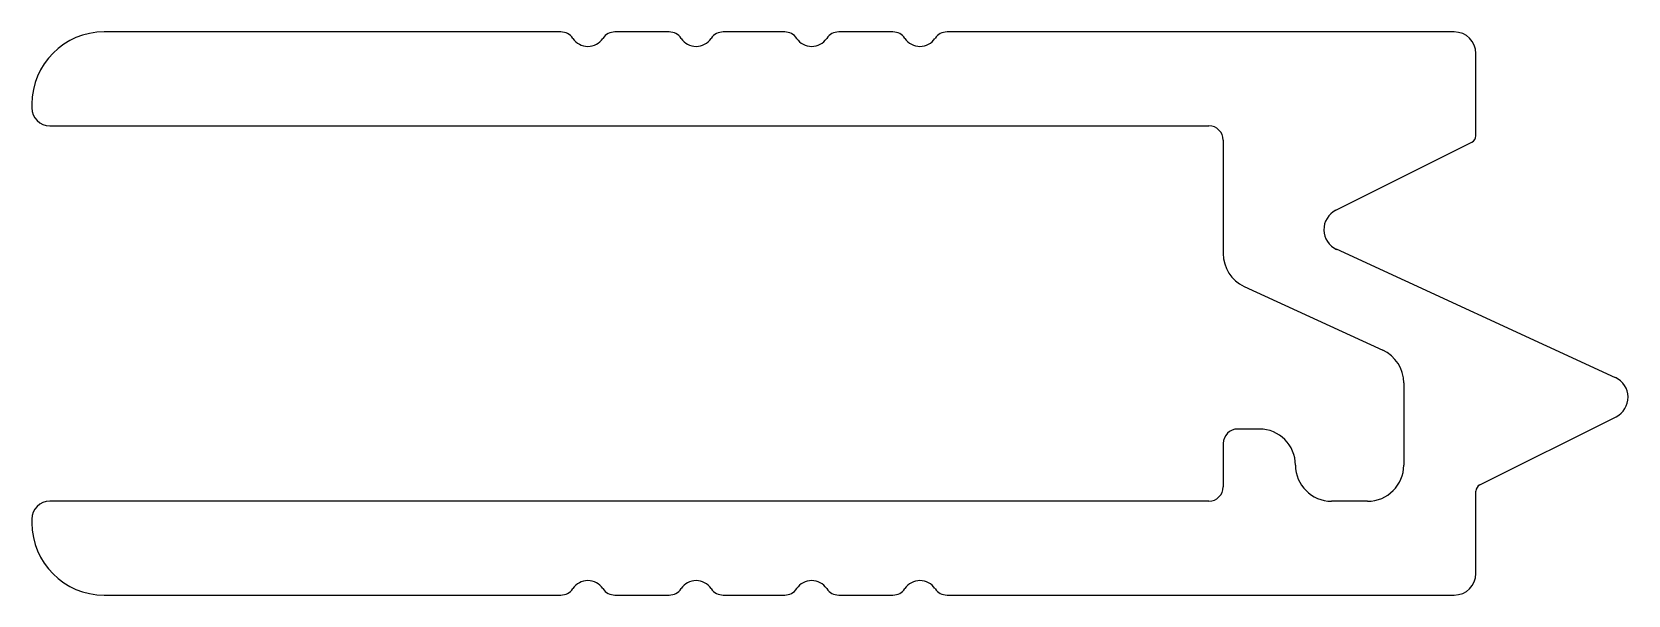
# Model space of a CAD drawing. Extents: x 401.1 to 423.2, y 704.4 to 712.2.
import ezdxf

# ---------------------------------------------------------------- set-up
doc = ezdxf.new("R2010")
doc.units = 0
doc.layers.get('0').update_dxf_attribs({"linetype": 'CONTINUOUS'})

msp = doc.modelspace()

# ---------------------------------------------------------------- linework, layer by layer
for p, q in [((408.428, 712.214), (402.102, 712.214)), ((409.928, 712.214), (409.177, 712.214)), ((411.528, 712.214), (410.677, 712.214)), ((413.028, 712.214), (412.277, 712.214)), ((420.802, 712.214), (413.777, 712.214)), ((421.102, 710.776), (421.102, 711.914)), ((401.102, 711.214), (401.102, 711.164)), ((401.352, 710.914), (417.402, 710.914)), ((417.602, 710.714), (417.602, 709.144)), ((419.162, 709.744), (421.047, 710.686)), ((423.034, 707.425), (419.17, 709.203)), ((417.894, 708.689), (419.811, 707.807)), ((420.102, 707.353), (420.102, 706.214)), ((421.158, 705.942), (423.043, 706.884)), ((418.102, 706.714), (417.802, 706.714)), ((417.602, 706.514), (417.602, 705.914)), ((417.402, 705.714), (401.352, 705.714)), ((419.602, 705.714), (419.102, 705.714)), ((421.102, 704.714), (421.102, 705.852)), ((401.102, 705.464), (401.102, 705.414)), ((402.102, 704.414), (408.428, 704.414)), ((409.177, 704.414), (409.928, 704.414)), ((410.677, 704.414), (411.528, 704.414)), ((412.277, 704.414), (413.028, 704.414)), ((413.777, 704.414), (420.802, 704.414))]:
    msp.add_line(p, q)
for centre, radius, start, end in [((402.102, 711.214), 1, 90, 180), ((408.428, 712.014), 0.2, 33.749, 90), ((408.802, 712.264), 0.25, 213.749, 326.251), ((409.177, 712.014), 0.2, 90, 146.251), ((409.928, 712.014), 0.2, 33.749, 90), ((410.302, 712.264), 0.25, 213.749, 326.251), ((410.677, 712.014), 0.2, 90, 146.251), ((411.528, 712.014), 0.2, 33.749, 90), ((411.902, 712.264), 0.25, 213.749, 326.251), ((412.277, 712.014), 0.2, 90, 146.251), ((413.028, 712.014), 0.2, 33.749, 90), ((413.402, 712.264), 0.25, 213.749, 326.251), ((413.777, 712.014), 0.2, 90, 146.251), ((420.802, 711.914), 0.3, 0, 90), ((401.352, 711.164), 0.25, 180, 270), ((417.402, 710.714), 0.2, 0, 90), ((421.002, 710.776), 0.1, 296.5651, 0), ((419.296, 709.475), 0.3, 116.5651, 245.2976), ((418.102, 709.144), 0.5, 180, 245.2976), ((419.602, 707.353), 0.5, 0, 65.2976), ((422.909, 707.153), 0.3, 296.5651, 65.2976), ((417.802, 706.514), 0.2, 90, 180), ((418.102, 706.214), 0.5, 0, 90), ((419.102, 706.214), 0.5, 180, 270), ((419.602, 706.214), 0.5, 270, 0), ((417.402, 705.914), 0.2, 270, 0), ((421.202, 705.852), 0.1, 116.5651, 180), ((401.352, 705.464), 0.25, 90, 180), ((402.102, 705.414), 1, 180, 270), ((408.802, 704.364), 0.25, 33.749, 146.251), ((410.302, 704.364), 0.25, 33.749, 146.251), ((411.902, 704.364), 0.25, 33.749, 146.251), ((413.402, 704.364), 0.25, 33.749, 146.251), ((420.802, 704.714), 0.3, 270, 0), ((408.428, 704.614), 0.2, 270, 326.251), ((409.177, 704.614), 0.2, 213.749, 270), ((409.928, 704.614), 0.2, 270, 326.251), ((410.677, 704.614), 0.2, 213.749, 270), ((411.528, 704.614), 0.2, 270, 326.251), ((412.277, 704.614), 0.2, 213.749, 270), ((413.028, 704.614), 0.2, 270, 326.251), ((413.777, 704.614), 0.2, 213.749, 270)]:
    msp.add_arc(centre, radius, start, end)

doc.saveas('drawing.dxf')
